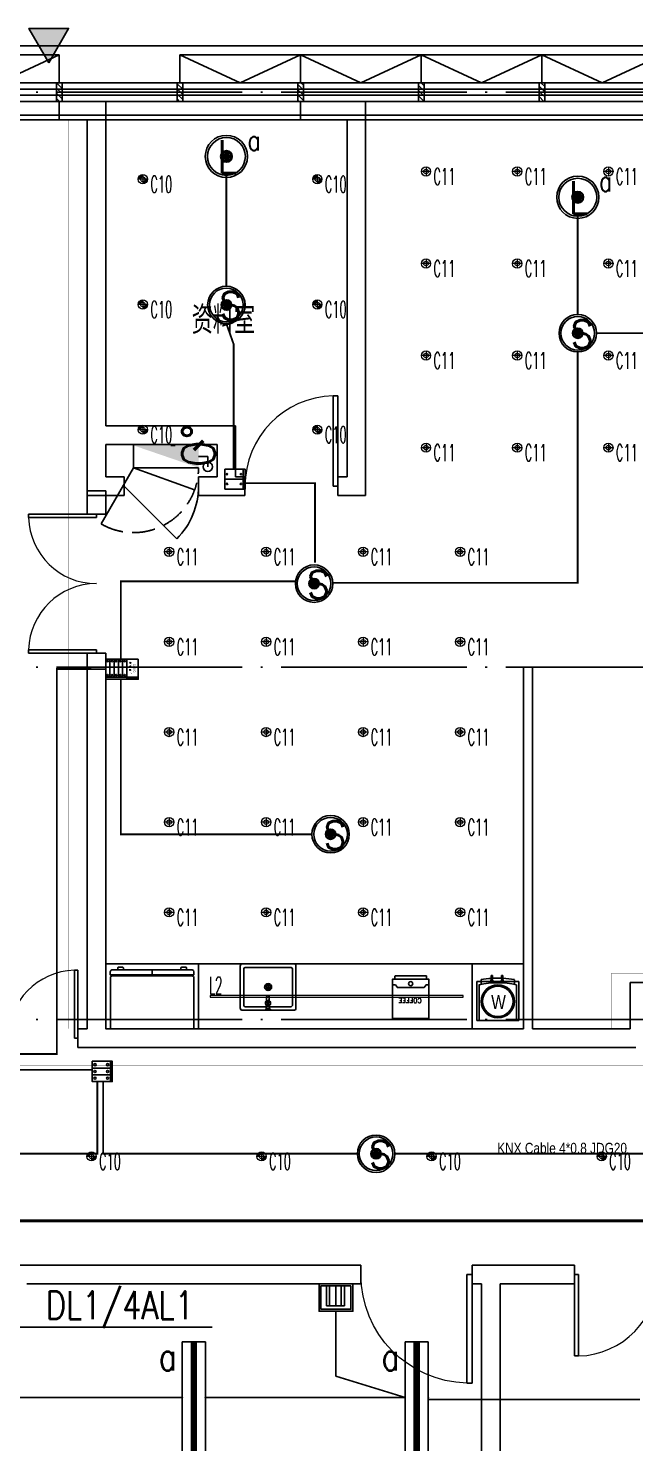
# Model space of a CAD drawing. Extents: x -621157 to 1764546, y -106808 to 741893.
# Drawn here: x 381840 to 388373, y 325437 to 340688 of the extents above; entities that cross this region are included whole.
import ezdxf
from ezdxf.enums import TextEntityAlignment as Align

# ---------------------------------------------------------------- set-up
doc = ezdxf.new("R2010")
doc.units = 0
doc.header["$LTSCALE"] = 1000
doc.header["$MEASUREMENT"] = 0
for name, pattern in [('XREF-A-101-平面图_t3$0$__DASH', [0.35, 0.25, -0.1]), ('XREF-A-101-平面图_t3$0$DASH', [0.35, 0.25, -0.1]), ('XREF-A-101-平面图_t3$0$DOTE', [2.42, 2, -0.2, 0.02, -0.2])]:
    doc.linetypes.add(name, pattern=pattern)
for name, color, linetype in [('0-底图', 7, 'Continuous'), ('abb-light', 7, 'Continuous'), ('EQUIP-照明', 3, 'Continuous'), ('KNX line', 3, 'Continuous'), ('L_ELEM', 40, 'Continuous'), ('OPPLE数据总线', 4, 'Continuous'), ('OPPLE智控', 6, 'Continuous'), ('push-button(abb)', 1, 'Continuous'), ('SIG_TEXT', 2, 'Continuous'), ('WIRE-控制', 6, 'Continuous'), ('WIRE-照明', 4, 'Continuous'), ('XREF-A-101-平面图_t3$0$A-CURTWALL', 8, 'Continuous'), ('XREF-A-101-平面图_t3$0$A-DOTE', 8, 'Continuous'), ('XREF-A-101-平面图_t3$0$A-RAIL', 8, 'Continuous'), ('XREF-A-101-平面图_t3$0$A-ROOM-CH', 8, 'Continuous'), ('XREF-A-101-平面图_t3$0$A-SEE', 8, 'Continuous'), ('XREF-A-101-平面图_t3$0$A-WALL', 8, 'Continuous'), ('XREF-A-101-平面图_t3$0$A-WINDOW', 8, 'Continuous'), ('XREF-A-101-平面图_t3$0$A-开启符号', 8, 'Continuous'), ('XREF-A-101-平面图_t3$0$F-B-INF', 8, 'Continuous'), ('XREF-A-101-平面图_t3$0$F-L-INF', 8, 'Continuous'), ('XREF-A-101-平面图_t3$0$I-WALL-GYPSUM', 8, 'Continuous'), ('XREF-A-101-平面图_t3$0$P-EQUIPMENT', 8, 'Continuous'), ('XREF-A-101-平面图_t3$0$PUB_HATCH', 8, 'Continuous'), ('XREF-A-101-平面图_t3$0$PUB_TEXT', 8, 'Continuous'), ('XREF-A-101-平面图_t3$0$水-尺寸', 8, 'Continuous'), ('控制系统', 6, 'Continuous')]:
    doc.layers.add(name, color=color, linetype=linetype)
doc.layers.add('LIGHT-INF', color=6, linetype='Continuous', lineweight=0)
doc.layers.add('弱电设备层', color=1, linetype='Continuous', lineweight=9)
doc.styles.add('_TEL_DIM', font='SIMPLEX', dxfattribs={"width": 0.8, "height": 3.5, "bigfont": 'HZTXT'})
doc.styles.add('arch_dim', font='arial.ttf', dxfattribs={"width": 0.8})
doc.styles.add('DIM_FONT', font='ROMANS', dxfattribs={"width": 0.8, "bigfont": 'HZDXC'})
doc.styles.add('INF DIM', font='SIMPLEX.SHX', dxfattribs={"width": 0.7, "bigfont": 'hztxt.shx'})
doc.styles.add('SC-25', font='simfang.ttf', dxfattribs={"height": 90})
doc.styles.get("Standard").update_dxf_attribs({"font": 'romans.shx', "bigfont": 'HZDXC.SHX'})
doc.styles.add('XREF-A-101-平面图_t3$0$-HZDXCROMANS', font='ROMANS.shx', dxfattribs={"bigfont": 'HZDXC.shx'})
doc.styles.add('XREF-A-101-平面图_t3$0$69F Layout plan$0$Standard', font='arial.ttf', dxfattribs={"width": 0.8})
doc.styles.add('XREF-A-101-平面图_t3$0$ROMANS', font='romans.shx')
doc.linetypes.add('Ground', pattern='A,0.75,-0.125,[135,sr.shx,S=0.1,R=0,X=-0.15,Y=0],0.125,-0.125', length=1.125)
doc.linetypes.add('LED', pattern='A,6,-3.5,["LED",Standard,S=2.54,R=0,X=-2.54,Y=-1.27],-4.8', length=14.3)
doc.dimstyles.get("Standard").update_dxf_attribs({"dimscale": 100, "dimtxt": 3.5, "dimasz": 1, "dimexe": 2.5, "dimexo": 3, "dimgap": 1.5, "dimtad": 1, "dimdec": 0, "dimzin": 0, "dimdsep": 46, "dimtxsty": 'Standard', "dimblk": 'ARCHTICK', "dimcen": 0.09, "dimadec": 0, "dimazin": 0, "dimtfac": 1, "dimtdec": 0, "dimtix": 1, "dimtmove": 2, "dimatfit": 3, "dimfxl": 0, "dimtolj": 1, "dimtzin": 0, "dimarcsym": 0})

# ---------------------------------------------------------------- blocks, each defined once
blk = doc.blocks.new('XREF-A-101-平面图_t3$0$G$C869EB286')
at = {"layer": 'XREF-A-101-平面图_t3$0$A-WINDOW'}
h = blk.add_hatch(dxfattribs=at)
h.set_pattern_fill('ANSI31', color=256, scale=25)
h.set_pattern_definition([(45, (-143.957, -89940), (-28.0633, 28.0633), [])])
h.paths.add_polyline_path([(0, 60), (200, 60), (200, 0), (0, 0)])
blk.add_lwpolyline([(0, 60), (200, 60), (200, 0), (0, 0)], close=True, dxfattribs=at)
blk = doc.blocks.new('XREF-A-101-平面图_t3$0$ROOM')
at = {"layer": 'XREF-A-101-平面图_t3$0$A-ROOM-CH', "style": 'XREF-A-101-平面图_t3$0$-HZDXCROMANS', "width": 0.6}
for tag, p in [('中文房间名称', (0, -1000)), ('英文房间名称', (0, -1500))]:
    blk.add_attdef(tag, text='', height=300, dxfattribs=at).set_placement(p, align=Align.CENTER)
blk = doc.blocks.new('XREF-A-101-平面图_t3$0$轴网(3)')
at = {"layer": 'XREF-A-101-平面图_t3$0$A-DOTE', "linetype": 'XREF-A-101-平面图_t3$0$DOTE'}
for p, q in [((-3300, 40000), (69800, 40000)), ((-3300, 33800), (69800, 33800)), ((-3300, 30000), (69800, 30000))]:
    blk.add_line(p, q, dxfattribs=at)
blk = doc.blocks.new('XREF-A-101-平面图_t3$0$coffeemachine_PL-01')
blk.add_lwpolyline([(-195, 426), (195, 426), (195, 0), (-195, 0)], close=True)
at = {"color": 8}
blk.add_lwpolyline([(195, 64), (165, 64), (144, 93), (0, 93), (-144, 93), (-165, 64), (-195, 64)], dxfattribs=at)
blk.add_lwpolyline([(-172, 0), (-172, -26, 0.414214), (-162, -36), (162, -36, 0.414214), (172, -26), (172, 0)], format="xyb", dxfattribs=at)
blk.add_circle((0, 50), 22.5)
at = {"insert": (7, 233), "char_height": 50, "width": 870.54, "attachment_point": 5, "style": 'XREF-A-101-平面图_t3$0$ROMANS'}
blk.add_mtext('COFFEE', dxfattribs=at)
blk = doc.blocks.new('XREF-A-101-平面图_t3$0$Reflesh-900')
for p, q in [((450, 53), (-450, 53)), ((-450, 53), (-370, 53)), ((0, 0), (0, 53))]:
    blk.add_line(p, q)
for points in [[(-430, 64, -0.414214), (-450, 84), (-450, 634), (450, 634), (450, 84, -0.414214), (430, 64)], [(435, -1, 0.368203), (451, 19), (451, 53), (-449, 53), (-449, 19, 0.368203), (-432, -1, -0.001541)]]:
    blk.add_lwpolyline(points, format="xyb", close=True)
for points in [[(-370, -3), (-370, -24, 0.414214), (-365, -29), (-315, -29, 0.414214), (-310, -24), (-310, 0)], [(370, -3), (370, -24, -0.414214), (365, -29), (315, -29, -0.414214), (310, -24), (310, 0)]]:
    blk.add_lwpolyline(points, format="xyb")
blk = doc.blocks.new('XREF-A-101-平面图_t3$0$A$C2C206FAC')
for p, q in [((0, 485), (400, 485)), ((0, 485), (0, 98)), ((400, 485), (400, 98)), ((20, 94), (20, 44)), ((148, 50), (145, 0)), ((145, 0), (160, 0)), ((148, 50), (150, 50)), ((155, 50), (157, 50)), ((157, 50), (160, 0)), ((260, 50), (257, 0)), ((257, 0), (272, 0)), ((260, 50), (262, 50)), ((267, 50), (269, 50)), ((269, 50), (272, 0)), ((380, 94), (380, 44))]:
    blk.add_line(p, q)
for centre, radius in [((200, 278), 179), ((200, 278), 164), ((153, 50), 2.6), ((265, 50), 2.6)]:
    blk.add_circle(centre, radius)
for centre, radius, start, end in [((200, 1084), 1006, 258.547, 281.4897), ((200, 1084), 1056, 260.1999, 267.1079), ((152, 54), 10.9, 296.6275, 243.5797), ((200, 1084), 1056, 267.7307, 273.2177), ((265, 54), 10.9, 296.6275, 243.5797), ((200, 1084), 1056, 273.8352, 279.8368)]:
    blk.add_arc(centre, radius, start, end)
at = {"insert": (1123, 210), "char_height": 150, "width": 1952.54, "attachment_point": 1, "rotation": 180, "style": 'XREF-A-101-平面图_t3$0$69F Layout plan$0$Standard'}
blk.add_mtext('\\pxi5.6747;W', dxfattribs=at)
blk = doc.blocks.new('XREF-A-101-平面图_t3$0$yuouioui')
at = {"linetype": 'XREF-A-101-平面图_t3$0$__DASH', "ltscale": 1000}
blk.add_lwpolyline([(300666, 20452), (301087, 20452), (301087, 20000), (300666, 20000)], close=True, dxfattribs=at)
at = {"linetype": 'XREF-A-101-平面图_t3$0$__DASH', "ltscale": 1000, "rotation": 89.98165643611132}
blk.add_blockref('XREF-A-101-平面图_t3$0$A$C2C206FAC', (301151, 20026), dxfattribs=at)
blk = doc.blocks.new('XREF-A-101-平面图_t3$0$WashBasin')
at = {"color": 8}
for p, q in [((272, 500), (272, 495)), ((272, 495), (285, 486)), ((272, 495), (302, 495)), ((285, 486), (285, 464)), ((285, 486), (302, 486)), ((332, 495), (302, 495)), ((320, 486), (302, 486)), ((332, 495), (320, 486)), ((320, 486), (320, 464)), ((332, 500), (332, 495)), ((285, 454), (285, 440)), ((320, 454), (320, 440)), ((275, 250), (325, 250)), ((300, 225), (300, 275))]:
    blk.add_line(p, q, dxfattribs=at)
for points in [[(0, 25), (0, 475)], [(25, 500), (575, 500)], [(600, 475), (600, 25)], [(575, 0), (25, 0)]]:
    blk.add_lwpolyline(points)
for points in [[(63, 463), (538, 463)], [(38, 63), (38, 438)], [(563, 438), (563, 63)], [(538, 38), (63, 38)]]:
    blk.add_lwpolyline(points, dxfattribs=at)
for points in [[(302, 464), (285, 464, 1), (285, 454), (302, 454)], [(302, 464), (320, 464, -1), (320, 454), (302, 454)], [(316, 397), (316, 355, -1), (289, 355), (289, 397)]]:
    blk.add_lwpolyline(points, format="xyb", dxfattribs=at)
for centre, radius in [((302, 423), 4.51), ((300, 250), 37.5), ((300, 250), 25)]:
    blk.add_circle(centre, radius, dxfattribs=at)
for centre, start, end in [((22, 478), 81.8699, 188.1301), ((578, 478), 351.8699, 98.1301), ((22, 22), 171.8699, 278.1301), ((578, 22), 261.8699, 8.1301)]:
    blk.add_arc(centre, 22.1, start, end)
for centre, radius, start, end in [((59, 441), 22.1, 81.8699, 188.1301), ((541, 441), 22.1, 351.8699, 98.1301), ((280, 434), 6.65, 75.1582, 220.8774), ((334, 480), 77.3, 220.8774, 232.5424), ((302, 420), 26.9, 162.3089, 257.9711), ((308, 539), 102, 255.1582, 266.5866), ((302, 420), 26.9, 47.1315, 132.7667), ((277, 406), 15.5, 3.2094, 52.5424), ((335, 410), 42.5, 183.2094, 198.0112), ((302, 399), 7.35, 198.0112, 271.9664), ((296, 539), 102, 273.4134, 284.8418), ((302, 399), 7.35, 268.0336, 341.9888), ((302, 420), 26.9, 282.4857, 17.3853), ((269, 410), 42.5, 341.9888, 356.7906), ((327, 406), 15.5, 127.4576, 176.7906), ((270, 480), 77.3, 307.4576, 319.1226), ((324, 434), 6.65, 319.1226, 104.8418), ((59, 59), 22.1, 171.8699, 278.1301), ((541, 59), 22.1, 261.8699, 8.1301)]:
    blk.add_arc(centre, radius, start, end, dxfattribs=at)
blk = doc.blocks.new('XREF-A-101-平面图_t3$0$G$CFDD5568B')
at = {"layer": 'XREF-A-101-平面图_t3$0$F-B-INF'}
for points in [[(11650, -9300), (11650, -10000), (16150, -10000), (16150, -9300)], [(15600, -10000), (16150, -10000), (16150, -9300), (15600, -9300)]]:
    blk.add_lwpolyline(points, close=True, dxfattribs=at)
blk.add_lwpolyline([(12650, -9300), (12650, -10000)], dxfattribs=at)
at = {"layer": 'XREF-A-101-平面图_t3$0$F-L-INF', "ltscale": 0.15}
for name, p, rotation in [('XREF-A-101-平面图_t3$0$WashBasin', (13700, -9300), 180), ('XREF-A-101-平面图_t3$0$Reflesh-900', (12150, -9366), 180), ('XREF-A-101-平面图_t3$0$coffeemachine_PL-01', (14936, -9463), 180), ('XREF-A-101-平面图_t3$0$yuouioui', (36101, -310577), 90)]:
    blk.add_blockref(name, p, dxfattribs=dict(at, rotation=rotation))
blk = doc.blocks.new('XREF-A-101-平面图_t3$0$bz1')
at = {"layer": 'XREF-A-101-平面图_t3$0$PUB_HATCH'}
h = blk.add_hatch(color=1, dxfattribs=at)
h.dxf.hatch_style = 1
h.paths.add_polyline_path([(4866032, -641203), (4865818, -641573), (4866245, -641573)])
at = {"layer": 'XREF-A-101-平面图_t3$0$PUB_TEXT', "color": 1}
blk.add_lwpolyline([(4866032, -641203), (4865818, -641573), (4866245, -641573)], close=True, dxfattribs=at)
blk = doc.blocks.new('XREF-A-101-平面图_t3$0$G$C34B60025')
at = {"xscale": -1, "rotation": 180}
blk.add_blockref('XREF-A-101-平面图_t3$0$bz1', (-4854995, -440786), dxfattribs=at)
blk = doc.blocks.new('_ArchTick')
at = {"color": 0, "linetype": 'ByBlock', "const_width": 0.4}
blk.add_lwpolyline([(-0.5, -0.5), (0.5, 0.5)], dxfattribs=at)
blk = doc.blocks.new('*D25423')
at = {"layer": 'Defpoints', "color": 0}
blk.add_point((0, 0), dxfattribs=at)
blk.add_point((0, 0), dxfattribs=at)
blk.add_point((0, 0), dxfattribs=at)
blk.add_point((0, 0), dxfattribs=at)
at = {"layer": 'XREF-A-101-平面图_t3$0$水-尺寸', "color": 0, "linetype": 'ByBlock', "lineweight": -2}
blk.add_line((0, 300), (0, 250), dxfattribs=at)
blk.add_line((0, 300), (0, 250), dxfattribs=at)
blk.add_arc((0, 0), 0, 180, 180, dxfattribs=at)
at = {"layer": 'XREF-A-101-平面图_t3$0$水-尺寸', "color": 0, "linetype": 'ByBlock', "lineweight": -2, "xscale": 100, "yscale": 100, "zscale": 100}
for rotation in [90, 90.00000000000001]:
    blk.add_blockref('_ArchTick', (0, 0), dxfattribs=dict(at, rotation=rotation))
at = {"layer": 'XREF-A-101-平面图_t3$0$水-尺寸', "color": 0, "insert": (0, 0), "char_height": 350, "attachment_point": 5}
blk.add_mtext('\\A1;0%%d', dxfattribs=at)
blk = doc.blocks.new('XREF-A-101-平面图_t3$0$DOOR2DLIB$SYSLIB$00000108')
at = {"color": 0}
for p, q in [((-0.5, 0), (-0.5, 0.4875)), ((-0.475, 0.4875), (-0.5, 0.4875)), ((-0.475, 0), (-0.475, 0.4875)), ((0.475, 0), (0.475, 0.4875)), ((0.475, 0.4875), (0.5, 0.4875)), ((0.5, 0), (0.5, 0.4875)), ((-0.5, 0), (-0.475, 0)), ((0.5, 0), (0.475, 0))]:
    blk.add_line(p, q, dxfattribs=at)
at = {"color": 0, "lineweight": 13}
for centre, start, end in [((-0.4875, 0), 0, 88.53072), ((0.4875, 0), 91.46928, 180)]:
    blk.add_arc(centre, 0.4875, start, end, dxfattribs=at)
blk = doc.blocks.new('XREF-A-101-平面图_t3$0$DOOR2DLIB$SYSLIB$00000107')
at = {"color": 0}
for p, q in [((0.45, 0.975), (0.5, 0.975)), ((0.45, 0), (0.45, 0.975)), ((0.5, 0), (0.5, 0.975)), ((0.5, 0), (0.45, 0))]:
    blk.add_line(p, q, dxfattribs=at)
at = {"color": 0, "lineweight": 13}
blk.add_arc((0.475, 0), 0.975, 91.4693, 180, dxfattribs=at)
blk = doc.blocks.new('XREF-A-101-平面图_t3$0$DOOR2DLIB$SYSLIB$00000101')
at = {"color": 0}
blk.add_line((0.5, 0), (-0.207, 0.707), dxfattribs=at)
blk.add_arc((0.5, 0), 1, 135, 180, dxfattribs=at)
blk = doc.blocks.new('$equip_U$00000103(3T96GD2-PC)')
for p, q in [((-1.2, 0.25), (1.2, 0.25)), ((-1.2, 0.25), (-1.2, -0.25)), ((1.2, 0.25), (1.2, -0.25)), ((-1.2, -0.25), (1.2, -0.25))]:
    blk.add_line(p, q)
at = {"const_width": 0.14}
blk.add_lwpolyline([(-1.2, 0), (1.2, 0)], dxfattribs=at)
for p in [(-1.2, 0), (0, 0.25), (1.2, 0), (0, -0.25)]:
    blk.add_point(p)
at = {"color": 7, "style": '_TEL_DIM', "flags": 1}
for tag in ['A', 'REMARK']:
    blk.add_attdef(tag, text='', height=0.00002, dxfattribs=at).set_placement((0, 0), align=Align.MIDDLE_CENTER)
blk = doc.blocks.new('$equip_U$00000113(3T96GD2-PC)')
blk.add_blockref('$equip_U$00000103(3T96GD2-PC)', (0, 0))
at = {"color": 7, "style": '_TEL_DIM', "flags": 1}
for tag in ['A', 'REMARK']:
    blk.add_attdef(tag, text='', height=0.00002, dxfattribs=at).set_placement((0, 0), align=Align.MIDDLE_CENTER)
blk = doc.blocks.new('$equip_U$00000128(7WHLKQ2-PC)')
blk.add_blockref('$equip_U$00000113(3T96GD2-PC)', (0, 0))
at = {"color": 7, "style": '_TEL_DIM', "flags": 1}
blk.add_attdef('A', text='', height=0.00002, dxfattribs=at).set_placement((0, 0), align=Align.MIDDLE_CENTER)
blk = doc.blocks.new('G$C3816A8C5')
at = {"layer": '弱电设备层', "lineweight": -3}
for p, q in [((-114, 25), (-114, 298)), ((-114, 298), (129, 298)), ((-72, 25), (-72, 298)), ((1, 25), (1, 298)), ((87, 25), (87, 298)), ((129, 25), (129, 298))]:
    blk.add_line(p, q, dxfattribs=at)
for points in [[(-228, 0), (-228, 368), (228, 368), (228, 0)], [(-200, 25), (-200, 341), (202, 341), (202, 25)]]:
    blk.add_lwpolyline(points, close=True, dxfattribs=at)
blk = doc.blocks.new('*U24690')
h = blk.add_hatch(color=8)
h.dxf.hatch_style = 1
h.paths.add_polyline_path([(-50, 0), (-24, 0, -0.414214), (0, 24), (0, 50, 0.414214)])
h.paths.add_polyline_path([(0, -24), (0, -50, 0.414214), (50, 0), (24, 0, -0.414214)])
at = {"color": 8}
for points in [[(50, 0), (-50, 0)], [(0, 50), (0, -50)]]:
    blk.add_lwpolyline(points, dxfattribs=at)
blk.add_circle((0, 0), 50)
blk.add_circle((0, 0), 24.5, dxfattribs=at)
at = {"style": 'INF DIM', "width": 0.5}
blk.add_text('C10', height=180, dxfattribs=at).set_placement((81, -144))
blk = doc.blocks.new('A$C8937094a')
at = {"color": 8}
for points in [[(50, 0), (-50, 0)], [(0, 50), (0, -50)]]:
    blk.add_lwpolyline(points, dxfattribs=at)
blk.add_circle((0, 0), 50)
blk.add_circle((0, 0), 24.5, dxfattribs=at)
at = {"style": 'INF DIM', "width": 0.5}
blk.add_text('C11', height=180, dxfattribs=at).set_placement((81, -144))
blk = doc.blocks.new('G$CAFCF25F8')
at = {"layer": 'LIGHT-INF', "color": 6, "linetype": 'LED', "ltscale": 0.05, "const_width": 5}
for points in [[(11350, -10100), (11350, -300)], [(5400, -10200), (9000, -10200), (9000, -10500), (57500, -10500), (57500, -10200), (62400, -10200), (62400, -4500)], [(17200, -10100), (17200, -9500), (20800, -9500), (20800, -10150)]]:
    blk.add_lwpolyline(points, dxfattribs=at)
at = {"layer": 'LIGHT-INF', "color": 6}
blk.add_lwpolyline([(12875, -9740), (12875, -9760), (15600, -9760), (15600, -9740)], close=True, dxfattribs=at)
for name, p in [('*U24690', (12150, -940)), ('*U24690', (14030, -940)), ('A$C8937094a', (15201, -856)), ('A$C8937094a', (16184, -856)), ('A$C8937094a', (17166, -856)), ('A$C8937094a', (15201, -1849)), ('A$C8937094a', (16184, -1849)), ('A$C8937094a', (17166, -1849)), ('*U24690', (12150, -2290)), ('*U24690', (14030, -2290)), ('A$C8937094a', (15201, -2841)), ('A$C8937094a', (16184, -2841)), ('A$C8937094a', (17166, -2841)), ('*U24690', (12150, -3640)), ('*U24690', (14030, -3640)), ('A$C8937094a', (15201, -3834)), ('A$C8937094a', (16184, -3834)), ('A$C8937094a', (17166, -3834)), ('A$C8937094a', (12433, -4956)), ('A$C8937094a', (13478, -4956)), ('A$C8937094a', (14523, -4956)), ('A$C8937094a', (15568, -4956)), ('A$C8937094a', (12433, -5928)), ('A$C8937094a', (13478, -5928)), ('A$C8937094a', (14523, -5928)), ('A$C8937094a', (15568, -5928)), ('A$C8937094a', (12433, -6900)), ('A$C8937094a', (13478, -6900)), ('A$C8937094a', (14523, -6900)), ('A$C8937094a', (15568, -6900)), ('A$C8937094a', (12433, -7872)), ('A$C8937094a', (13478, -7872)), ('A$C8937094a', (14523, -7872)), ('A$C8937094a', (15568, -7872)), ('A$C8937094a', (12433, -8844)), ('A$C8937094a', (13478, -8844)), ('A$C8937094a', (14523, -8844)), ('A$C8937094a', (15568, -8844)), ('*U24690', (11597, -11475)), ('*U24690', (13429, -11475)), ('*U24690', (15261, -11475)), ('*U24690', (17094, -11475))]:
    blk.add_blockref(name, p, dxfattribs=at)
at = {"layer": 'LIGHT-INF', "color": 6, "style": 'INF DIM', "width": 0.5}
blk.add_text('L2', height=180, dxfattribs=at).set_placement((12864, -9721))
blk = doc.blocks.new('照度传感器')
at = {"layer": 'OPPLE智控'}
for p, q in [((986085, -84541), (985976, -84541)), ((986081, -84520), (985981, -84562)), ((985981, -84520), (986081, -84562)), ((985992, -84502), (986069, -84579)), ((986069, -84502), (985992, -84579)), ((986010, -84490), (986052, -84591)), ((986052, -84490), (986010, -84591)), ((986031, -84486), (986031, -84595))]:
    blk.add_line(p, q, dxfattribs=at)
for radius in [225, 202, 62, 54.4]:
    blk.add_circle((986031, -84541), radius, dxfattribs=at)
at = {"layer": 'OPPLE智控', "color": 7, "style": '_TEL_DIM', "width": 0.8}
blk.add_text('L', height=350, dxfattribs=at).set_placement((985938, -84718))
at = {"layer": 'SIG_TEXT', "style": 'DIM_FONT', "width": 0.75}
blk.add_text('a', height=223, dxfattribs=at).set_placement((986257, -84479))
blk = doc.blocks.new('804')
at = {"layer": '控制系统'}
for p, q in [((27.2, 0), (-27.2, 0)), ((25.1, 10.4), (-25.1, -10.4)), ((-25.1, 10.4), (25.1, -10.4)), ((-19.2, 19.2), (19.2, -19.2)), ((19.2, 19.2), (-19.2, -19.2)), ((-10.4, 25.1), (10.4, -25.1)), ((10.4, 25.1), (-10.4, -25.1)), ((0, 27.2), (0, -27.2))]:
    blk.add_line(p, q, dxfattribs=at)
for radius in [112.4, 100.9, 31, 27.2]:
    blk.add_circle((0, 0), radius, dxfattribs=at)
at = {"color": 7, "style": '_TEL_DIM', "width": 0.8}
blk.add_text('s', height=250, dxfattribs=at).set_placement((-46.3, -88.8))
blk = doc.blocks.new('42')
at = {"color": 0}
for points in [[(0, 1256), (1246, 1256), (1246, 0), (0, 0)], [(0, 1256), (1128, 1256), (1128, 832), (0, 832)], [(1128, 1256), (1246, 1256), (1246, 0), (1128, 0)], [(0, 832), (1128, 832), (1128, 417), (0, 417)], [(0, 417), (1128, 417), (1128, 0), (0, 0)]]:
    blk.add_lwpolyline(points, close=True, dxfattribs=at)
for centre in [(170, 1044), (958, 1044), (170, 619), (170, 205), (958, 619), (958, 205)]:
    blk.add_circle(centre, 68, dxfattribs=at)
blk = doc.blocks.new('95')
at = {"color": 0}
for points in [[(0, 1977), (2007, 1977), (2007, 0), (0, 0)], [(0, 1977), (1807, 1977), (1807, 1002), (0, 1002)], [(1807, 1977), (2007, 1977), (2007, 0), (1807, 0)], [(0, 1002), (1807, 1002), (1807, 0), (0, 0)]]:
    blk.add_lwpolyline(points, close=True, dxfattribs=at)
for centre in [(214, 1489), (1592, 1489), (214, 514), (1592, 514)]:
    blk.add_circle(centre, 68, dxfattribs=at)
blk = doc.blocks.new('A$C5C940A98')
at = {"layer": 'abb-light'}
h = blk.add_hatch(dxfattribs=at)
h.set_pattern_fill('AR-SAND', color=0, style=0)
h.set_pattern_definition([(37.5, (-341033.5876, -432534.711), (-0.062993358, 1.926823769), [0, -1.52, 0, -1.7, 0, -1.625]), (7.5, (-341033.5876, -432534.711), (1.769776705, 2.822146065), [0, -0.82, 0, -1.37, 0, -0.525]), (327.5, (-341034.8176, -432534.711), (3.114141862, 0.0056590535), [0, -0.5, 0, -1.8, 0, -2.35]), (317.5, (-341034.8176, -432534.711), (3.006126605, 0.877675565), [0, -0.25, 0, -1.18, 0, -1.35])])
h.paths.add_polyline_path([(0.4, 2), (0.4, 2.4), (0.8, 2.4), (0.8, 2), (1.2, 2), (1.2, 1), (1, 1), (1, 0), (0.7, 0), (0.7, 1), (0.5, 1), (0.5, 0), (0.2, 0), (0.2, 1), (0, 1), (0, 2)])
at = {"layer": 'abb-light', "color": 0}
for p, q in [((0.4, 2), (0, 2)), ((0, 2), (0, 1)), ((0, 1), (0.2, 1)), ((0.2, 1), (0.2, 0)), ((0.2, 0), (0.5, 0)), ((0.4, 2), (0.4, 2.4)), ((0.4, 2.4), (0.8, 2.4)), ((0.5, 1), (0.5, 0)), ((0.5, 1), (0.7, 1)), ((0.7, 1), (0.7, 0)), ((0.7, 0), (1, 0)), ((0.8, 2.4), (0.8, 2)), ((0.8, 2), (1.2, 2)), ((1.2, 1), (1, 1)), ((1, 1), (1, 0)), ((1.2, 2), (1.2, 1))]:
    blk.add_line(p, q, dxfattribs=at)
blk = doc.blocks.new('新')
at = {"layer": 'push-button(abb)'}
h = blk.add_hatch(dxfattribs=at)
h.set_pattern_fill('AR-SAND', color=0, scale=0.156714, style=0)
h.set_pattern_definition([(37.5, (-5343464.5088, -6776330.62397), (-0.009871945873, 0.3019604054384), [0, -0.238205394623, 0, -0.2664139281965, 0, -0.254660372541]), (7.5, (-5343464.5088, -6776330.62397), (0.277348920048, 0.442270011284), [0, -0.128505541836, 0, -0.214698283311, 0, -0.08227488959]), (327.5, (-5343464.70156, -6776330.62397), (0.488029862559, 0.000886853343), [0, -0.078357037705, 0, -0.2820853357375, 0, -0.368278077213]), (317.5, (-5343464.70156, -6776330.62397), (0.4711023514, 0.137544114668), [0, -0.0391785188524, 0, -0.1849226089835, 0, -0.211564001803])])
edge = h.paths.add_edge_path()
edge.add_line((952, 2132), (952, 2139))
edge = h.paths.add_edge_path()
edge.add_line((952, 2139), (958, 2139))
edge = h.paths.add_edge_path()
edge.add_line((958, 2139), (958, 2132))
edge = h.paths.add_edge_path()
edge.add_line((958, 2132), (964, 2132))
edge = h.paths.add_edge_path()
edge.add_line((964, 2132), (964, 2117))
edge = h.paths.add_edge_path()
edge.add_line((964, 2117), (961, 2117))
edge = h.paths.add_edge_path()
edge.add_line((961, 2117), (961, 2101))
edge = h.paths.add_edge_path()
edge.add_line((952, 2132), (946, 2132))
edge = h.paths.add_edge_path()
edge.add_line((946, 2132), (946, 2117))
edge = h.paths.add_edge_path()
edge.add_line((946, 2117), (949, 2117))
edge = h.paths.add_edge_path()
edge.add_line((949, 2117), (949, 2101))
edge = h.paths.add_edge_path()
edge.add_line((949, 2101), (953, 2101))
edge = h.paths.add_edge_path()
edge.add_line((957, 2101), (961, 2101))
edge = h.paths.add_edge_path()
edge.add_line((953, 2117), (953, 2101))
edge = h.paths.add_edge_path()
edge.add_line((957, 2117), (957, 2101))
edge = h.paths.add_edge_path()
edge.add_line((953, 2117), (957, 2117))
at = {"color": 0}
for p, q in [((1625, 2699), (1659, 2735)), ((1628, 2474), (1662, 2438)), ((1659, 2735), (1693, 2699)), ((1662, 2438), (1696, 2474))]:
    blk.add_line(p, q, dxfattribs=at)
for points in [[(0, 2826), (1750, 2826), (1750, 0), (0, 0)], [(1581, 2826), (1750, 2826), (1750, 0), (1581, 0)], [(1581, 2826), (1750, 2826), (1750, 2578), (1581, 2578)], [(1581, 2578), (1750, 2578), (1750, 2333), (1581, 2333)], [(0, 1844), (1581, 1844), (1581, 1462), (0, 1462)], [(0, 1462), (1581, 1462), (1581, 1096), (0, 1096)], [(1581, 2333), (1750, 2333), (1750, 2084), (1581, 2084)], [(1581, 2084), (1750, 2084), (1750, 1844), (1581, 1844)], [(1631, 1983), (1697, 1983), (1697, 1976), (1631, 1976)], [(1631, 1964), (1697, 1964), (1697, 1957), (1631, 1957)], [(1631, 1942), (1697, 1942), (1697, 1935), (1631, 1935)], [(0, 1096), (1581, 1096), (1581, 731), (0, 731)], [(0, 731), (1581, 731), (1581, 365), (0, 365)]]:
    blk.add_lwpolyline(points, close=True, dxfattribs=at)
for points in [[(1693, 2699), (1625, 2699)], [(1628, 2474), (1696, 2474)]]:
    blk.add_lwpolyline(points, dxfattribs=at)
for centre in [(169, 1653), (169, 1271), (1412, 1653), (1412, 1271), (169, 905), (169, 540), (169, 173), (1412, 905), (1412, 540), (1412, 173)]:
    blk.add_circle(centre, 68, dxfattribs=at)
for centre, radius, start, end in [((283, 2118), 39.8, 25.42439, 115.78757), ((302, 2171), 40, 205.55465, 295.39802), ((345, 2106), 39.6, 131.50296, 226.45611), ((292, 2107), 39.8, 311.77933, 46.03585), ((358, 2129), 39.8, 81.07263, 170.70804), ((325, 2175), 39.8, 261.07263, 350.71152), ((1626, 2207), 39.8, 25.42439, 115.78757), ((1645, 2260), 40, 205.55465, 295.39802), ((1688, 2194), 39.6, 131.50296, 226.45611), ((1634, 2195), 39.8, 311.77933, 46.03585), ((1668, 2263), 39.8, 261.07263, 350.71152), ((1701, 2218), 39.8, 81.07263, 170.70804)]:
    blk.add_arc(centre, radius, start, end, dxfattribs=at)
at = {"layer": 'push-button(abb)', "color": 0}
for p, q in [((610, 2093), (653, 2093)), ((954, 2158), (917, 2121)), ((917, 2121), (930, 2121)), ((917, 2121), (930, 2121)), ((930, 2121), (930, 2094)), ((930, 2094), (978, 2094)), ((954, 2158), (958, 2154)), ((958, 2154), (958, 2158)), ((958, 2158), (969, 2158)), ((969, 2158), (969, 2143)), ((969, 2143), (991, 2121)), ((978, 2121), (991, 2121)), ((991, 2121), (978, 2121)), ((978, 2121), (978, 2094))]:
    blk.add_line(p, q, dxfattribs=at)
at = {"layer": 'push-button(abb)', "color": 0, "start_tangent": (-0.629293, -0.926018), "end_tangent": (-0.9514338, -0.4057497)}
for points in [[(612, 2161), (605, 2146), (612, 2134), (625, 2113), (622, 2102), (615, 2098)], [(626, 2161), (619, 2146), (626, 2134), (639, 2113), (636, 2102), (629, 2098)], [(641, 2161), (634, 2146), (641, 2134), (654, 2113), (651, 2102), (644, 2098)]]:
    blk.add_spline(points, degree=3, dxfattribs=at)
at = {"layer": 'push-button(abb)', "color": 0, "xscale": 15.67140754127548, "yscale": 15.67140754127548, "zscale": 15.67140754127548}
blk.add_blockref('A$C5C940A98', (946, 2101), dxfattribs=at)
at = {"layer": 'push-button(abb)', "color": 0, "attachment_point": 5, "style": 'SC-25'}
for s, insert, char_height, width in [('{\\fArial|b0|i0|c0|p34;24.8\\fArial|b0|i0|c134|p34;%%D\\fArial|b0|i0|c0|p34;C}', (807, 2483), 169.77, 933.75), ('{\\fArial|b0|i0|c0|p34;FAN}', (338, 2226), 42.31, 465.44), ('{\\fArial|b0|i0|c0|p34;OP.STATE}', (618, 2226), 42.31, 465.44), ('{\\fArial|b0|i0|c0|p34;MODE}', (951, 2226), 42.31, 465.44), ('{\\fArial|b0|i0|c0|p34;PM2.5}', (1226, 2230), 42.31, 465.44), ('{\\fArial|b0|i0|c0|p34;24.8\\fArial|b0|i0|c134|p34;%%D\\fArial|b0|i0|c0|p34;C}', (1227, 2131), 34.48, 189.62)]:
    blk.add_mtext(s, dxfattribs=dict(at, insert=insert, char_height=char_height, width=width))
blk = doc.blocks.new('G$CD8B16836')
at = {"layer": 'KNX line', "ltscale": 73.427512, "const_width": 20}
for points in [[(12950, -1993), (12950, -795)], [(16736, -2298), (16736, -1237)], [(13029, -3967), (13029, -2620), (12950, -2397)], [(16938, -2500), (20257, -2500)], [(14106, -5192), (16736, -5192), (16736, -2702)], [(13905, -4973), (13905, -4117), (13150, -4117)], [(11813, -6014), (11813, -5175), (13703, -5175)], [(10582, -10272), (11124, -10272), (11124, -6120), (11650, -6122)], [(11813, -6230), (11813, -7902), (13871, -7902)], [(11504, -10442), (10475, -10442), (10475, -7397)], [(7565, -11347), (11559, -11347), (11559, -10568)], [(11623, -10568), (11623, -11347), (14362, -11347)], [(14765, -11347), (21562, -11347)]]:
    blk.add_lwpolyline(points, dxfattribs=at)
at = {"color": 0, "xscale": 0.1075982883224435, "yscale": 0.1075982883224435, "zscale": 0.1075982883224435}
blk.add_blockref('95', (12935, -4180), dxfattribs=at)
at = {"xscale": 0.1240072390067536, "yscale": 0.1240072390067536, "zscale": 0.1240072390067536, "rotation": 270}
blk.add_blockref('新', (11650, -6013), dxfattribs=at)
at = {"xscale": 0.1736934844650509, "yscale": 0.1736934844650509, "zscale": 0.1736934844650509}
blk.add_blockref('42', (11504, -10568), dxfattribs=at)
at = {"layer": 'L_ELEM', "xscale": 1.795252225519288, "yscale": 1.795252225519288, "zscale": 1.795252225519288}
for p in [(12950, -2195), (16736, -2500), (13895, -5200), (14073, -7902), (14563, -11347)]:
    blk.add_blockref('804', p, dxfattribs=at)
at = {"layer": 'OPPLE数据总线', "xscale": 1.011, "yscale": 1.011, "zscale": 1.011}
for p in [(-983927, 84877), (-980141, 84437)]:
    blk.add_blockref('照度传感器', p, dxfattribs=at)
at = {"layer": 'KNX line', "insert": (15868, -11229), "char_height": 114.29, "width": 1395.51, "attachment_point": 1, "style": 'arch_dim'}
blk.add_mtext('KNX Cable 4*0.8 JDG20', dxfattribs=at)
blk = doc.blocks.new('XREF-A-101-平面图_t3$0$单出口消火栓新')
for p, q in [((-240, 700), (-846.2, 1050)), ((-479.4, 42.2), (-240, 700)), ((-240, 0), (-240, 700)), ((-240, 700), (0, 700))]:
    blk.add_line(p, q)
at = {"color": 0, "linetype": 'XREF-A-101-平面图_t3$0$DASH'}
blk.add_arc((-240, 700), 700, 150, 270, dxfattribs=at)
blk.add_solid([(-240, 0), (0, 0), (0, 700)])
at = {"layer": 'XREF-A-101-平面图_t3$0$水-尺寸', "linetype": 'ByBlock'}
dim = blk.add_angular_dim_3p(base=(0, 0), center=(0, 0), p1=(0, 0), p2=(0, 0), dimstyle='Standard', dxfattribs=at)
dim.commit()
dim.dimension.update_dxf_attribs({"geometry": '*D25423', "text_midpoint": (0, 0)})
blk = doc.blocks.new('XREF-A-101-平面图_t3$0$G$C646F86AA')
at = {"layer": 'XREF-A-101-平面图_t3$0$P-EQUIPMENT', "color": 10}
for p in [(12750, 336070), (12850, 335960)]:
    blk.add_line(p, (12850, 336070), dxfattribs=at)
at = {"layer": 'XREF-A-101-平面图_t3$0$P-EQUIPMENT'}
blk.add_circle((12850, 335960), 50, dxfattribs=at)
at = {"layer": 'XREF-A-101-平面图_t3$0$P-EQUIPMENT', "rotation": 90.00000000000001}
blk.add_blockref('XREF-A-101-平面图_t3$0$单出口消火栓新', (12750, 336190), dxfattribs=at)
blk = doc.blocks.new('XREF-A-101-平面图_t3')
at = {"layer": 'XREF-A-101-平面图_t3$0$A-CURTWALL'}
for p, q in [((235900, 340100), (204800, 340100)), ((235900, 340033), (204800, 340033)), ((235900, 339967), (204800, 339967)), ((235900, 339900), (204800, 339900))]:
    blk.add_line(p, q, dxfattribs=at)
at = {"layer": 'XREF-A-101-平面图_t3$0$A-RAIL'}
for points in [[(218650, 339750), (209800, 339750)], [(218650, 339700), (209800, 339700)]]:
    blk.add_lwpolyline(points, dxfattribs=at)
at = {"layer": 'XREF-A-101-平面图_t3$0$A-SEE'}
blk.add_lwpolyline([(204800, 340500), (235900, 340500)], dxfattribs=at)
at = {"layer": 'XREF-A-101-平面图_t3$0$A-WALL'}
for p, q in [((211250, 339900), (211750, 339900)), ((211250, 339900), (211250, 339700)), ((213850, 339900), (214550, 339900)), ((213850, 339900), (213850, 339700)), ((211250, 339700), (211550, 339700)), ((213850, 339700), (214350, 339700)), ((214500, 327150), (210900, 327150)), ((215800, 327150), (215700, 327150)), ((215800, 327150), (215800, 319900)), ((216800, 327150), (216000, 327150)), ((216000, 327150), (216000, 319800))]:
    blk.add_line(p, q, dxfattribs=at)
at = {"layer": 'XREF-A-101-平面图_t3$0$A-开启符号', "linetype": 'Continuous'}
for points in [[(211250, 340400), (211250, 340100), (209950, 340100), (209950, 340400)], [(213850, 340400), (213850, 340100), (212550, 340100), (212550, 340400)], [(215150, 340400), (215150, 340100), (213850, 340100), (213850, 340400)], [(216450, 340400), (216450, 340100), (215150, 340100), (215150, 340400)], [(217750, 340400), (217750, 340100), (216450, 340100), (216450, 340400)]]:
    blk.add_lwpolyline(points, close=True, dxfattribs=at)
for points in [[(211250, 340400), (210600, 340100), (209950, 340400)], [(213850, 340400), (213200, 340100), (212550, 340400)], [(215150, 340400), (214500, 340100), (213850, 340400)], [(216450, 340400), (215800, 340100), (215150, 340400)], [(217750, 340400), (217100, 340100), (216450, 340400)]]:
    blk.add_lwpolyline(points, dxfattribs=at)
at = {"layer": 'XREF-A-101-平面图_t3$0$A-DOTE'}
blk.add_blockref('XREF-A-101-平面图_t3$0$轴网(3)', (200000, 300000), dxfattribs=at)
at = {"layer": 'XREF-A-101-平面图_t3$0$A-ROOM-CH'}
ref = blk.add_blockref('XREF-A-101-平面图_t3$0$ROOM', (213018, 338393), dxfattribs=at)
ref.add_attrib('中文房间名称', '资料室', dxfattribs={"height": 300, "style": 'XREF-A-101-平面图_t3$0$-HZDXCROMANS', "width": 0.8}).set_placement((213018, 337393), align=Align.CENTER)
at = {"layer": 'XREF-A-101-平面图_t3$0$A-WINDOW', "rotation": 270}
for p in [(211220, 340100), (212520, 340100), (213820, 340100), (215120, 340100), (216420, 340100)]:
    blk.add_blockref('XREF-A-101-平面图_t3$0$G$C869EB286', p, dxfattribs=at)
at = {"layer": 'XREF-A-101-平面图_t3$0$A-WINDOW', "rotation": 180}
for name, p, xscale, yscale, zscale in [('XREF-A-101-平面图_t3$0$DOOR2DLIB$SYSLIB$00000107', (215100, 327250), -1200, 1200, -1200), ('XREF-A-101-平面图_t3$0$DOOR2DLIB$SYSLIB$00000108', (217700, 327250), 1800, 1800, 1800)]:
    blk.add_blockref(name, p, dxfattribs=dict(at, xscale=xscale, yscale=yscale, zscale=zscale))
blk.add_blockref('XREF-A-101-平面图_t3$0$G$CFDD5568B', (200100, 339900))
at = {"layer": 'XREF-A-101-平面图_t3$0$A-WALL'}
for p, q in [((211750, 336400), (211750, 339900)), ((214550, 335650), (214550, 339900)), ((211550, 336300), (211550, 339700)), ((214350, 335850), (214350, 339700)), ((211550, 335650), (211550, 336300)), ((213150, 336400), (211750, 336400)), ((213150, 335850), (213150, 336400)), ((211750, 335850), (211750, 336200)), ((212950, 336200), (211750, 336200)), ((212950, 335850), (212950, 336200)), ((211950, 335850), (211750, 335850)), ((212950, 335850), (212750, 335850)), ((213250, 335850), (213150, 335850)), ((214350, 335850), (214250, 335850)), ((211950, 335650), (211550, 335650)), ((213050, 335650), (212750, 335650)), ((213250, 335650), (213050, 335650)), ((214550, 335650), (214250, 335650)), ((214500, 327350), (210800, 327350)), ((215900, 327350), (215700, 327350)), ((216800, 327350), (215900, 327350))]:
    blk.add_line(p, q, dxfattribs=at)
for points in [[(211950, 335650), (211950, 335850)], [(212750, 335650), (212750, 335850)], [(213250, 335650), (213250, 335850)], [(214250, 335650), (214250, 335850)], [(214500, 327150), (214500, 327350)], [(215700, 327150), (215700, 327350)], [(216800, 327150), (216800, 327350)]]:
    blk.add_lwpolyline(points, dxfattribs=at)
at = {"layer": 'XREF-A-101-平面图_t3$0$I-WALL-GYPSUM'}
for p, q in [((211550, 335450), (211550, 335700)), ((211550, 335700), (211750, 335700)), ((211750, 335450), (211750, 335700)), ((211550, 329900), (211550, 333950)), ((211750, 329900), (211750, 333950)), ((216250, 329900), (216250, 333800)), ((216250, 333800), (216350, 333800)), ((216350, 329900), (216350, 333800)), ((217400, 329900), (217400, 330400)), ((217400, 330400), (220600, 330400)), ((211450, 329900), (211550, 329900)), ((211750, 329900), (216250, 329900)), ((216350, 329900), (217400, 329900)), ((211450, 329700), (211650, 329700)), ((211650, 329700), (216300, 329700)), ((216300, 329700), (217460, 329700))]:
    blk.add_line(p, q, dxfattribs=at)
for points in [[(211550, 335450), (211750, 335450)], [(211550, 333950), (211750, 333950)], [(211450, 329900), (211450, 329700)]]:
    blk.add_lwpolyline(points, dxfattribs=at)
for name, p in [('XREF-A-101-平面图_t3$0$G$C646F86AA', (200000, 0)), ('XREF-A-101-平面图_t3$0$G$C646F86AA', (200000, 0)), ('XREF-A-101-平面图_t3$0$G$C34B60025', (200100, 139900))]:
    blk.add_blockref(name, p)
at = {"layer": 'XREF-A-101-平面图_t3$0$A-WINDOW'}
for name, p, xscale, yscale, zscale, rotation in [('XREF-A-101-平面图_t3$0$DOOR2DLIB$SYSLIB$00000107', (213750, 335750), -1000, -1000, -1000, 180), ('XREF-A-101-平面图_t3$0$DOOR2DLIB$SYSLIB$00000107', (213750, 335750), -1000, -1000, -1000, 180), ('XREF-A-101-平面图_t3$0$DOOR2DLIB$SYSLIB$00000101', (212350, 335750), 800, 800, 800, 180), ('XREF-A-101-平面图_t3$0$DOOR2DLIB$SYSLIB$00000108', (211650, 334700), 1500, 1500, 1500, 90)]:
    blk.add_blockref(name, p, dxfattribs=dict(at, xscale=xscale, yscale=yscale, zscale=zscale, rotation=rotation))
at = {"layer": 'XREF-A-101-平面图_t3$0$A-WINDOW', "xscale": 1500, "yscale": 1500, "zscale": 1500}
blk.add_blockref('XREF-A-101-平面图_t3$0$DOOR2DLIB$SYSLIB$00000108', (210700, 329800), dxfattribs=at)

msp = doc.modelspace()

# ---------------------------------------------------------------- block references
at = {"layer": '0-底图'}
msp.add_blockref('XREF-A-101-平面图_t3', (170924, 0), dxfattribs=at)

# ---------------------------------------------------------------- next in the draw order: linework, layer by layer
at = {"layer": 'SIG_TEXT'}
msp.add_lwpolyline([(381224, 326685), (383821, 326685)], dxfattribs=at)
at = {"layer": 'WIRE-控制', "linetype": 'Ground', "const_width": 30}
msp.add_lwpolyline([(375664, 334062), (374068, 334062, 0.414214), (374018, 334012), (374018, 327880, 0.414214), (374068, 327830), (432897, 327830)], format="xyb", dxfattribs=at)
at = {"layer": 'WIRE-控制', "linetype": 'Ground'}
for points in [[(385155, 326856), (385155, 326156), (385899, 325925)], [(381349, 325925), (383499, 325925)], [(383749, 325925), (385899, 325925)], [(388429, 325904), (386149, 325904)]]:
    msp.add_lwpolyline(points, dxfattribs=at)

# ---------------------------------------------------------------- next in the draw order: block references
at = {"layer": 'EQUIP-照明', "color": 1, "xscale": 0.8, "yscale": 0.8, "zscale": 0.8, "rotation": 180}
msp.add_blockref('G$C3816A8C5', (385155, 327150), dxfattribs=at)
at = {"layer": 'EQUIP-照明', "xscale": 500.0000000023283, "yscale": 500.0000000022701, "zscale": 500.0000000022737, "rotation": 270}
for p in [(383624, 325925), (386024, 325925)]:
    msp.add_blockref('$equip_U$00000128(7WHLKQ2-PC)', p, dxfattribs=at)

# ---------------------------------------------------------------- next in the draw order: texts
at = {"layer": 'SIG_TEXT', "color": 2, "style": 'DIM_FONT', "width": 0.8}
msp.add_text('DL1/4AL1', height=300, dxfattribs=at).set_placement((383623, 326771), align=Align.RIGHT)
at = {"layer": 'SIG_TEXT', "style": 'DIM_FONT', "width": 0.8}
for p in [(383243, 326216, -672), (385643, 326216, -672)]:
    msp.add_text('a', height=300, dxfattribs=at).set_placement(p)

# ---------------------------------------------------------------- next in the draw order: block references
at = {"layer": 'WIRE-照明'}
msp.add_blockref('G$CAFCF25F8', (370924, 340000), dxfattribs=at)

# ---------------------------------------------------------------- next in the draw order: block references
msp.add_blockref('G$CD8B16836', (371024, 339900), dxfattribs=at)

doc.saveas('drawing.dxf')
